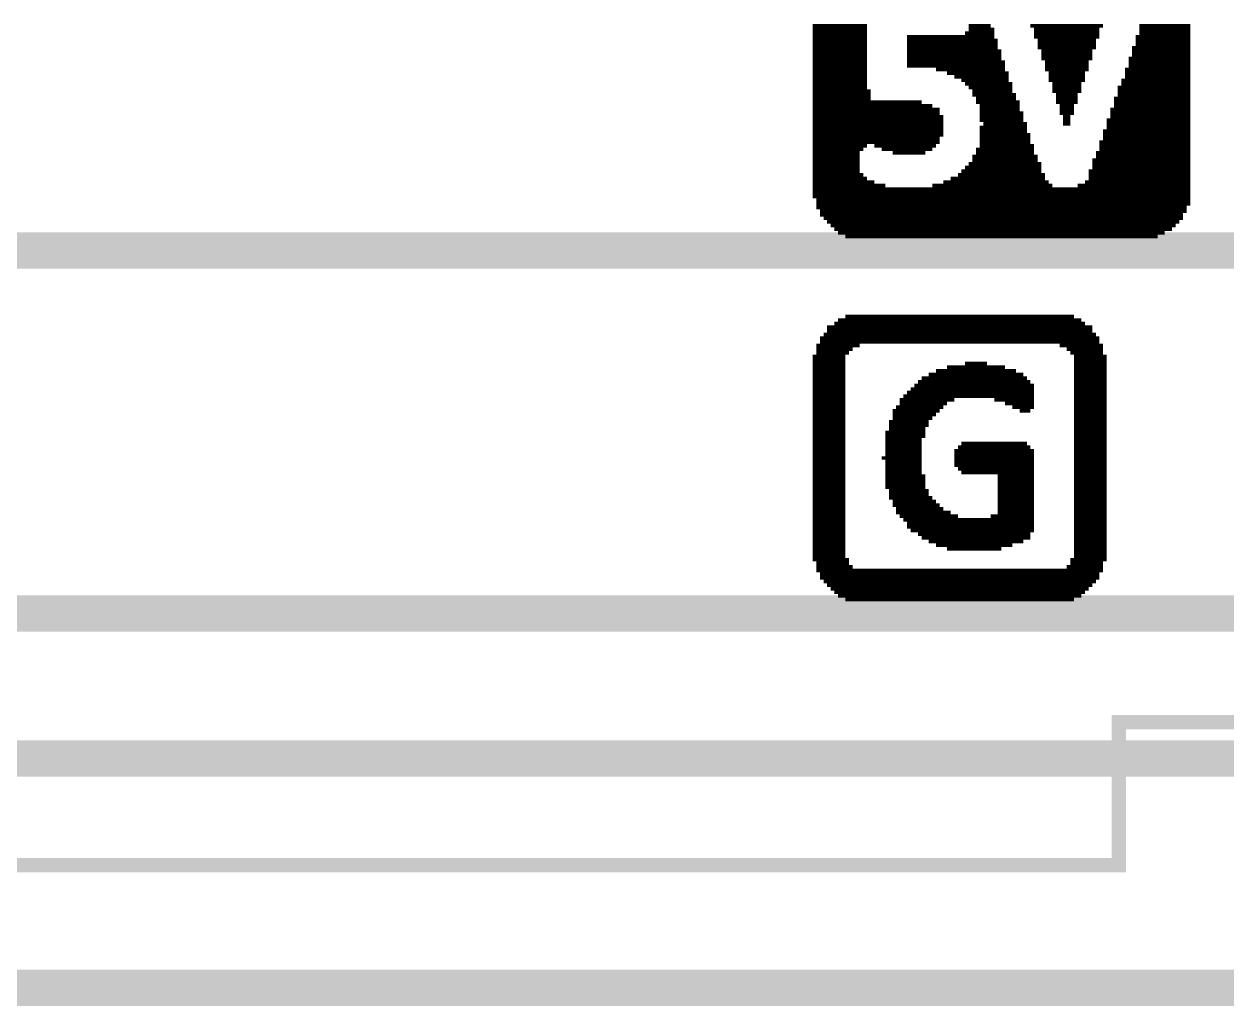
# Model space of a CAD drawing. Header units: millimetres. Extents: x -19 to 69, y -19.1 to 19.1.
# Drawn here: x 27.44 to 35.86, y -19.13 to -12.26 of the extents above; entities that cross this region are included whole.
import ezdxf

# ---------------------------------------------------------------- set-up
doc = ezdxf.new("R2010")
doc.units = ezdxf.units.MM
for name, color, linetype, true_color in [('BoardOutLine', 7, 'Continuous', 0xff00ff), ('TopLayer', 7, 'Continuous', 0xff0000), ('TopSilkLayer', 7, 'Continuous', 0xffcc00)]:
    doc.layers.add(name, color=color, linetype=linetype, true_color=true_color)

msp = doc.modelspace()

# ---------------------------------------------------------------- linework, layer by layer
at = {"layer": 'BoardOutLine', "const_width": 0.254}
msp.add_lwpolyline([(18.718, 16.603), (40.7181, 16.603), (40.7181, -17.397), (18.718, -17.397), (18.718, 16.603)], close=True, dxfattribs=at)
msp.add_lwpolyline([(0, -19), (50, -19)], dxfattribs=at)
at = {"layer": 'TopLayer', "const_width": 0.254}
for points in [[(21.209, -12.446), (22.606, -13.843), (50.2921, -13.843), (50.856, -13.2791), (50.856, -13.0709)], [(21.209, -14.986), (22.606, -16.383), (41.9101, -16.383), (41.9101, -14.986)]]:
    msp.add_lwpolyline(points, dxfattribs=at)
at = {"layer": 'TopSilkLayer'}
for points, const_width in [([(32.9567, -12.2716), (33.3377, -12.2716)], 0.0254), ([(32.9567, -12.297), (33.3377, -12.297)], 0.0254), ([(34.0489, -12.2716), (34.2013, -12.2716)], 0.0254), ([(34.0489, -12.297), (34.2267, -12.297)], 0.0254), ([(34.4807, -12.2716), (34.9887, -12.2716)], 0.0254), ([(34.5061, -12.297), (34.9633, -12.297)], 0.0254), ([(35.2427, -12.2716), (35.5983, -12.2716)], 0.0254), ([(35.2427, -12.297), (35.5983, -12.297)], 0.0254), ([(32.9567, -12.3224), (33.3377, -12.3224)], 0.0254), ([(32.9567, -12.3478), (33.3377, -12.3478)], 0.0254), ([(32.9567, -12.3732), (33.3377, -12.3732)], 0.0254), ([(33.6171, -12.3478), (34.2267, -12.3478)], 0.0254), ([(33.6171, -12.3732), (34.2521, -12.3732)], 0.0254), ([(34.0235, -12.3224), (34.2267, -12.3224)], 0.0254), ([(34.5061, -12.3224), (34.9633, -12.3224)], 0.0254), ([(34.5061, -12.3478), (34.9633, -12.3478)], 0.0254), ([(34.5315, -12.3732), (34.9379, -12.3732)], 0.0254), ([(35.2173, -12.3478), (35.5983, -12.3478)], 0.0254), ([(35.2173, -12.3732), (35.5983, -12.3732)], 0.0254), ([(35.2427, -12.3224), (35.5983, -12.3224)], 0.0254), ([(32.9567, -12.3986), (33.3377, -12.3986)], 0.0254), ([(32.9567, -12.424), (33.3377, -12.424)], 0.0254), ([(32.9567, -12.4494), (33.3377, -12.4494)], 0.0254), ([(33.6171, -12.3986), (34.2521, -12.3986)], 0.0254), ([(33.6171, -12.424), (34.2521, -12.424)], 0.0254), ([(33.6171, -12.4494), (34.2775, -12.4494)], 0.0254), ([(34.5315, -12.3986), (34.9379, -12.3986)], 0.0254), ([(34.5315, -12.424), (34.9379, -12.424)], 0.0254), ([(34.5569, -12.4494), (34.9125, -12.4494)], 0.0254), ([(35.1919, -12.424), (35.5983, -12.424)], 0.0254), ([(35.1919, -12.4494), (35.5983, -12.4494)], 0.0254), ([(35.2173, -12.3986), (35.5983, -12.3986)], 0.0254), ([(32.9567, -12.4748), (33.3377, -12.4748)], 0.0254), ([(32.9567, -12.5002), (33.3377, -12.5002)], 0.0254), ([(32.9567, -12.5256), (33.3377, -12.5256)], 0.0254), ([(33.6171, -12.4748), (34.2775, -12.4748)], 0.0254), ([(33.6171, -12.5002), (34.2775, -12.5002)], 0.0254), ([(33.6171, -12.5256), (34.3029, -12.5256)], 0.0254), ([(34.5569, -12.4748), (34.9125, -12.4748)], 0.0254), ([(34.5569, -12.5002), (34.9125, -12.5002)], 0.0254), ([(34.5823, -12.5256), (34.8871, -12.5256)], 0.0254), ([(35.1665, -12.5002), (35.5983, -12.5002)], 0.0254), ([(35.1665, -12.5256), (35.5983, -12.5256)], 0.0254), ([(35.1919, -12.4748), (35.5983, -12.4748)], 0.0254), ([(32.9567, -12.551), (33.3377, -12.551)], 0.0254), ([(32.9567, -12.5764), (33.3377, -12.5764)], 0.0254), ([(32.9567, -12.6018), (33.3377, -12.6018)], 0.0254), ([(32.9567, -12.6272), (33.3377, -12.6272)], 0.0254), ([(33.6171, -12.551), (34.3029, -12.551)], 0.0254), ([(33.8203, -12.5764), (34.3029, -12.5764)], 0.0254), ([(33.8965, -12.6018), (34.3283, -12.6018)], 0.0254), ([(33.9473, -12.6272), (34.3283, -12.6272)], 0.0254), ([(34.5823, -12.551), (34.8871, -12.551)], 0.0254), ([(34.5823, -12.5764), (34.8871, -12.5764)], 0.0254), ([(34.6077, -12.6018), (34.8617, -12.6018)], 0.0254), ([(34.6077, -12.6272), (34.8617, -12.6272)], 0.0254), ([(35.1411, -12.5764), (35.5983, -12.5764)], 0.0254), ([(35.1411, -12.6018), (35.5983, -12.6018)], 0.0254), ([(35.1411, -12.6272), (35.5983, -12.6272)], 0.0254), ([(35.1665, -12.551), (35.5983, -12.551)], 0.0254), ([(32.9567, -12.6526), (33.3377, -12.6526)], 0.0254), ([(32.9567, -12.678), (33.3377, -12.678)], 0.0254), ([(32.9567, -12.7034), (33.3377, -12.7034)], 0.0254), ([(33.9981, -12.6526), (34.3283, -12.6526)], 0.0254), ([(34.0235, -12.678), (34.3537, -12.678)], 0.0254), ([(34.0489, -12.7034), (34.3537, -12.7034)], 0.0254), ([(34.6077, -12.6526), (34.8617, -12.6526)], 0.0254), ([(34.6331, -12.678), (34.8363, -12.678)], 0.0254), ([(34.6331, -12.7034), (34.8363, -12.7034)], 0.0254), ([(35.0903, -12.7034), (35.5983, -12.7034)], 0.0254), ([(35.1157, -12.6526), (35.5983, -12.6526)], 0.0254), ([(35.1157, -12.678), (35.5983, -12.678)], 0.0254), ([(32.9567, -12.7288), (33.3631, -12.7288)], 0.0254), ([(32.9567, -12.7542), (33.3631, -12.7542)], 0.0254), ([(32.9567, -12.7796), (33.3631, -12.7796)], 0.0254), ([(34.0743, -12.7288), (34.3537, -12.7288)], 0.0254), ([(34.0743, -12.7542), (34.3791, -12.7542)], 0.0254), ([(34.0997, -12.7796), (34.3791, -12.7796)], 0.0254), ([(34.6331, -12.7288), (34.8363, -12.7288)], 0.0254), ([(34.6585, -12.7542), (34.8109, -12.7542)], 0.0254), ([(34.6585, -12.7796), (34.8109, -12.7796)], 0.0254), ([(35.0649, -12.7796), (35.5983, -12.7796)], 0.0254), ([(35.0903, -12.7288), (35.5983, -12.7288)], 0.0254), ([(35.0903, -12.7542), (35.5983, -12.7542)], 0.0254), ([(32.9567, -12.805), (33.7187, -12.805)], 0.0254), ([(32.9567, -12.8304), (33.7949, -12.8304)], 0.0254), ([(32.9567, -12.8558), (33.8457, -12.8558)], 0.0254), ([(32.9567, -12.8812), (33.8457, -12.8812)], 0.0254), ([(34.0997, -12.805), (34.4045, -12.805)], 0.0254), ([(34.1251, -12.8304), (34.4045, -12.8304)], 0.0254), ([(34.1251, -12.8558), (34.4045, -12.8558)], 0.0254), ([(34.1251, -12.8812), (34.4299, -12.8812)], 0.0254), ([(34.6585, -12.805), (34.8109, -12.805)], 0.0254), ([(34.6839, -12.8304), (34.7855, -12.8304)], 0.0254), ([(34.6839, -12.8558), (34.7855, -12.8558)], 0.0254), ([(34.6839, -12.8812), (34.7855, -12.8812)], 0.0254), ([(35.0395, -12.8558), (35.5983, -12.8558)], 0.0254), ([(35.0395, -12.8812), (35.5983, -12.8812)], 0.0254), ([(35.0649, -12.805), (35.5983, -12.805)], 0.0254), ([(35.0649, -12.8304), (35.5983, -12.8304)], 0.0254), ([(32.9567, -12.9066), (33.8711, -12.9066)], 0.0254), ([(32.9567, -12.932), (33.8711, -12.932)], 0.0254), ([(32.9567, -12.9574), (33.8711, -12.9574)], 0.0254), ([(34.1251, -12.9066), (34.4299, -12.9066)], 0.0254), ([(34.1251, -12.932), (34.4299, -12.932)], 0.0254), ([(34.1505, -12.9574), (34.4553, -12.9574)], 0.0254), ([(34.7093, -12.9066), (34.7601, -12.9066)], 0.0254), ([(34.7093, -12.932), (34.7601, -12.932)], 0.0254), ([(34.7093, -12.9574), (34.7601, -12.9574)], 0.0254), ([(35.0141, -12.932), (35.5983, -12.932)], 0.0254), ([(35.0141, -12.9574), (35.5983, -12.9574)], 0.0254), ([(35.0395, -12.9066), (35.5983, -12.9066)], 0.0254), ([(32.9567, -12.9828), (33.8711, -12.9828)], 0.0254), ([(32.9567, -13.0082), (33.8711, -13.0082)], 0.0254), ([(32.9567, -13.0336), (33.8711, -13.0336)], 0.0254), ([(34.1251, -12.9828), (34.4553, -12.9828)], 0.0254), ([(34.1251, -13.0082), (34.4553, -13.0082)], 0.0254), ([(34.1251, -13.0336), (34.4807, -13.0336)], 0.0254), ([(34.9887, -13.0082), (35.5983, -13.0082)], 0.0254), ([(34.9887, -13.0336), (35.5983, -13.0336)], 0.0254), ([(35.0141, -12.9828), (35.5983, -12.9828)], 0.0254), ([(32.9567, -13.059), (33.8457, -13.059)], 0.0254), ([(32.9567, -13.0844), (33.8457, -13.0844)], 0.0254), ([(32.9567, -13.1098), (33.3377, -13.1098)], 0.0254), ([(32.9567, -13.1352), (33.3123, -13.1352)], 0.0254), ([(33.3885, -13.1098), (33.8203, -13.1098)], 0.0254), ([(33.4393, -13.1352), (33.7949, -13.1352)], 0.0254), ([(34.0997, -13.1352), (34.5061, -13.1352)], 0.0254), ([(34.1251, -13.059), (34.4807, -13.059)], 0.0254), ([(34.1251, -13.0844), (34.4807, -13.0844)], 0.0254), ([(34.1251, -13.1098), (34.5061, -13.1098)], 0.0254), ([(34.9633, -13.0844), (35.5983, -13.0844)], 0.0254), ([(34.9633, -13.1098), (35.5983, -13.1098)], 0.0254), ([(34.9633, -13.1352), (35.5983, -13.1352)], 0.0254), ([(34.9887, -13.059), (35.5983, -13.059)], 0.0254), ([(32.9567, -13.1606), (33.2869, -13.1606)], 0.0254), ([(32.9567, -13.186), (33.2869, -13.186)], 0.0254), ([(32.9567, -13.2114), (33.2869, -13.2114)], 0.0254), ([(33.5155, -13.1606), (33.7441, -13.1606)], 0.0254), ([(34.0743, -13.186), (34.5315, -13.186)], 0.0254), ([(34.0743, -13.2114), (34.5315, -13.2114)], 0.0254), ([(34.0997, -13.1606), (34.5061, -13.1606)], 0.0254), ([(34.9125, -13.2114), (35.5983, -13.2114)], 0.0254), ([(34.9379, -13.1606), (35.5983, -13.1606)], 0.0254), ([(34.9379, -13.186), (35.5983, -13.186)], 0.0254), ([(32.9567, -13.2368), (33.2869, -13.2368)], 0.0254), ([(32.9567, -13.2622), (33.2869, -13.2622)], 0.0254), ([(32.9567, -13.2876), (33.2869, -13.2876)], 0.0254), ([(33.9981, -13.2876), (34.5569, -13.2876)], 0.0254), ([(34.0235, -13.2622), (34.5569, -13.2622)], 0.0254), ([(34.0489, -13.2368), (34.5569, -13.2368)], 0.0254), ([(34.8871, -13.2876), (35.5983, -13.2876)], 0.0254), ([(34.9125, -13.2368), (35.5983, -13.2368)], 0.0254), ([(34.9125, -13.2622), (35.5983, -13.2622)], 0.0254), ([(32.9567, -13.313), (33.3123, -13.313)], 0.0254), ([(32.9567, -13.3384), (33.3377, -13.3384)], 0.0254), ([(32.9567, -13.3638), (33.3885, -13.3638)], 0.0254), ([(32.9567, -13.3892), (33.4647, -13.3892)], 0.0254), ([(33.7949, -13.3892), (34.6331, -13.3892)], 0.0254), ([(33.8711, -13.3638), (34.6077, -13.3638)], 0.0254), ([(33.9219, -13.3384), (34.5823, -13.3384)], 0.0254), ([(33.9727, -13.313), (34.5823, -13.313)], 0.0254), ([(34.8109, -13.3892), (35.5983, -13.3892)], 0.0254), ([(34.8617, -13.3638), (35.5983, -13.3638)], 0.0254), ([(34.8871, -13.313), (35.5983, -13.313)], 0.0254), ([(34.8871, -13.3384), (35.5983, -13.3384)], 0.0254), ([(32.9567, -13.4146), (35.5983, -13.4146)], 0.0254), ([(32.9567, -13.44), (35.5983, -13.44)], 0.0254), ([(32.9567, -13.4654), (35.5983, -13.4654)], 0.0254), ([(32.9821, -13.4908), (35.5983, -13.4908)], 0.0254), ([(32.9821, -13.5162), (35.5983, -13.5162)], 0.0254), ([(32.9821, -13.5416), (35.5729, -13.5416)], 0.0254), ([(33.0075, -13.567), (35.5729, -13.567)], 0.0254), ([(33.0075, -13.5924), (35.5475, -13.5924)], 0.0254), ([(33.0329, -13.6178), (35.5475, -13.6178)], 0.0254), ([(33.0583, -13.6432), (35.5221, -13.6432)], 0.0254), ([(33.0837, -13.6686), (35.4967, -13.6686)], 0.0254), ([(33.1091, -13.694), (35.4713, -13.694)], 0.0254), ([(33.1345, -13.7194), (35.4205, -13.7194)], 0.0254), ([(33.1853, -13.7448), (35.3697, -13.7448)], 0.0254), ([(33.1853, -14.3036), (34.7855, -14.3036)], 0.0254), ([(33.0583, -14.3798), (34.9125, -14.3798)], 0.0254), ([(33.1091, -14.3544), (34.8617, -14.3544)], 0.0254), ([(33.1345, -14.329), (34.8363, -14.329)], 0.0254), ([(33.0075, -14.456), (34.9633, -14.456)], 0.0254), ([(33.0075, -14.4814), (34.9633, -14.4814)], 0.0254), ([(33.0329, -14.4306), (34.9379, -14.4306)], 0.0254), ([(33.0583, -14.4052), (34.9125, -14.4052)], 0.0254), ([(32.9821, -14.5068), (33.2869, -14.5068)], 0.0254), ([(32.9821, -14.5322), (33.2361, -14.5322)], 0.0254), ([(32.9821, -14.5576), (33.2107, -14.5576)], 0.0254), ([(34.6839, -14.5068), (34.9887, -14.5068)], 0.0254), ([(34.7347, -14.5322), (34.9887, -14.5322)], 0.0254), ([(34.7601, -14.5576), (34.9887, -14.5576)], 0.0254), ([(32.9567, -14.583), (33.1853, -14.583)], 0.0254), ([(32.9567, -14.6084), (33.1853, -14.6084)], 0.0254), ([(32.9567, -14.6338), (33.1853, -14.6338)], 0.0254), ([(34.0235, -14.6338), (34.1759, -14.6338)], 0.0254), ([(34.7855, -14.583), (35.0141, -14.583)], 0.0254), ([(34.7855, -14.6084), (35.0141, -14.6084)], 0.0254), ([(34.7855, -14.6338), (35.0141, -14.6338)], 0.0254), ([(32.9567, -14.6592), (33.1853, -14.6592)], 0.0254), ([(32.9567, -14.6846), (33.1853, -14.6846)], 0.0254), ([(32.9567, -14.71), (33.1853, -14.71)], 0.0254), ([(32.9567, -14.7354), (33.1853, -14.7354)], 0.0254), ([(33.7187, -14.7354), (34.4553, -14.7354)], 0.0254), ([(33.7695, -14.71), (34.4299, -14.71)], 0.0254), ([(33.8203, -14.6846), (34.3791, -14.6846)], 0.0254), ([(33.8965, -14.6592), (34.3029, -14.6592)], 0.0254), ([(34.7855, -14.6592), (35.0141, -14.6592)], 0.0254), ([(34.7855, -14.6846), (35.0141, -14.6846)], 0.0254), ([(34.7855, -14.71), (35.0141, -14.71)], 0.0254), ([(34.7855, -14.7354), (35.0141, -14.7354)], 0.0254), ([(32.9567, -14.7608), (33.1853, -14.7608)], 0.0254), ([(32.9567, -14.7862), (33.1853, -14.7862)], 0.0254), ([(32.9567, -14.8116), (33.1853, -14.8116)], 0.0254), ([(33.6425, -14.8116), (34.5061, -14.8116)], 0.0254), ([(33.6679, -14.7862), (34.5061, -14.7862)], 0.0254), ([(33.6933, -14.7608), (34.4807, -14.7608)], 0.0254), ([(34.7855, -14.7608), (35.0141, -14.7608)], 0.0254), ([(34.7855, -14.7862), (35.0141, -14.7862)], 0.0254), ([(34.7855, -14.8116), (35.0141, -14.8116)], 0.0254), ([(32.9567, -14.837), (33.1853, -14.837)], 0.0254), ([(32.9567, -14.8624), (33.1853, -14.8624)], 0.0254), ([(32.9567, -14.8878), (33.1853, -14.8878)], 0.0254), ([(33.5663, -14.8878), (33.9473, -14.8878)], 0.0254), ([(33.5917, -14.8624), (34.5061, -14.8624)], 0.0254), ([(33.6171, -14.837), (34.5061, -14.837)], 0.0254), ([(34.2267, -14.8878), (34.5061, -14.8878)], 0.0254), ([(34.7855, -14.837), (35.0141, -14.837)], 0.0254), ([(34.7855, -14.8624), (35.0141, -14.8624)], 0.0254), ([(34.7855, -14.8878), (35.0141, -14.8878)], 0.0254), ([(32.9567, -14.9132), (33.1853, -14.9132)], 0.0254), ([(32.9567, -14.9386), (33.1853, -14.9386)], 0.0254), ([(32.9567, -14.964), (33.1853, -14.964)], 0.0254), ([(32.9567, -14.9894), (33.1853, -14.9894)], 0.0254), ([(33.5155, -14.964), (33.8457, -14.964)], 0.0254), ([(33.5155, -14.9894), (33.8203, -14.9894)], 0.0254), ([(33.5409, -14.9386), (33.8711, -14.9386)], 0.0254), ([(33.5663, -14.9132), (33.8965, -14.9132)], 0.0254), ([(34.3029, -14.9132), (34.5061, -14.9132)], 0.0254), ([(34.3537, -14.9386), (34.5061, -14.9386)], 0.0254), ([(34.4045, -14.964), (34.4807, -14.964)], 0.0254), ([(34.7855, -14.9132), (35.0141, -14.9132)], 0.0254), ([(34.7855, -14.9386), (35.0141, -14.9386)], 0.0254), ([(34.7855, -14.964), (35.0141, -14.964)], 0.0254), ([(34.7855, -14.9894), (35.0141, -14.9894)], 0.0254), ([(32.9567, -15.0148), (33.1853, -15.0148)], 0.0254), ([(32.9567, -15.0402), (33.1853, -15.0402)], 0.0254), ([(32.9567, -15.0656), (33.1853, -15.0656)], 0.0254), ([(33.4901, -15.0402), (33.7695, -15.0402)], 0.0254), ([(33.4901, -15.0656), (33.7695, -15.0656)], 0.0254), ([(33.5155, -15.0148), (33.7949, -15.0148)], 0.0254), ([(34.7855, -15.0148), (35.0141, -15.0148)], 0.0254), ([(34.7855, -15.0402), (35.0141, -15.0402)], 0.0254), ([(34.7855, -15.0656), (35.0141, -15.0656)], 0.0254), ([(32.9567, -15.091), (33.1853, -15.091)], 0.0254), ([(32.9567, -15.1164), (33.1853, -15.1164)], 0.0254), ([(32.9567, -15.1418), (33.1853, -15.1418)], 0.0254), ([(33.4647, -15.1164), (33.7441, -15.1164)], 0.0254), ([(33.4647, -15.1418), (33.7441, -15.1418)], 0.0254), ([(33.4901, -15.091), (33.7441, -15.091)], 0.0254), ([(34.7855, -15.091), (35.0141, -15.091)], 0.0254), ([(34.7855, -15.1164), (35.0141, -15.1164)], 0.0254), ([(34.7855, -15.1418), (35.0141, -15.1418)], 0.0254), ([(32.9567, -15.1672), (33.1853, -15.1672)], 0.0254), ([(32.9567, -15.1926), (33.1853, -15.1926)], 0.0254), ([(32.9567, -15.218), (33.1853, -15.218)], 0.0254), ([(33.4647, -15.1672), (33.7187, -15.1672)], 0.0254), ([(33.4647, -15.1926), (33.7187, -15.1926)], 0.0254), ([(33.4647, -15.218), (33.7187, -15.218)], 0.0254), ([(33.9727, -15.218), (34.4807, -15.218)], 0.0254), ([(33.9981, -15.1926), (34.4553, -15.1926)], 0.0254), ([(34.7855, -15.1672), (35.0141, -15.1672)], 0.0254), ([(34.7855, -15.1926), (35.0141, -15.1926)], 0.0254), ([(34.7855, -15.218), (35.0141, -15.218)], 0.0254), ([(32.9567, -15.2434), (33.1853, -15.2434)], 0.0254), ([(32.9567, -15.2688), (33.1853, -15.2688)], 0.0254), ([(32.9567, -15.2942), (33.1853, -15.2942)], 0.0254), ([(32.9567, -15.3196), (33.1853, -15.3196)], 0.0254), ([(33.4393, -15.2942), (33.7187, -15.2942)], 0.0254), ([(33.4647, -15.2434), (33.7187, -15.2434)], 0.0254), ([(33.4647, -15.2688), (33.7187, -15.2688)], 0.0254), ([(33.4647, -15.3196), (33.7187, -15.3196)], 0.0254), ([(33.9473, -15.2434), (34.5061, -15.2434)], 0.0254), ([(33.9473, -15.2688), (34.5061, -15.2688)], 0.0254), ([(33.9473, -15.2942), (34.5061, -15.2942)], 0.0254), ([(33.9473, -15.3196), (34.5061, -15.3196)], 0.0254), ([(34.7855, -15.2434), (35.0141, -15.2434)], 0.0254), ([(34.7855, -15.2688), (35.0141, -15.2688)], 0.0254), ([(34.7855, -15.2942), (35.0141, -15.2942)], 0.0254), ([(34.7855, -15.3196), (35.0141, -15.3196)], 0.0254), ([(32.9567, -15.345), (33.1853, -15.345)], 0.0254), ([(32.9567, -15.3704), (33.1853, -15.3704)], 0.0254), ([(32.9567, -15.3958), (33.1853, -15.3958)], 0.0254), ([(33.4647, -15.345), (33.7187, -15.345)], 0.0254), ([(33.4647, -15.3704), (33.7187, -15.3704)], 0.0254), ([(33.4647, -15.3958), (33.7187, -15.3958)], 0.0254), ([(33.9473, -15.345), (34.5061, -15.345)], 0.0254), ([(33.9727, -15.3704), (34.5061, -15.3704)], 0.0254), ([(33.9981, -15.3958), (34.5061, -15.3958)], 0.0254), ([(34.7855, -15.345), (35.0141, -15.345)], 0.0254), ([(34.7855, -15.3704), (35.0141, -15.3704)], 0.0254), ([(34.7855, -15.3958), (35.0141, -15.3958)], 0.0254), ([(32.9567, -15.4212), (33.1853, -15.4212)], 0.0254), ([(32.9567, -15.4466), (33.1853, -15.4466)], 0.0254), ([(32.9567, -15.472), (33.1853, -15.472)], 0.0254), ([(33.4647, -15.4212), (33.7441, -15.4212)], 0.0254), ([(33.4647, -15.4466), (33.7441, -15.4466)], 0.0254), ([(33.4647, -15.472), (33.7441, -15.472)], 0.0254), ([(34.2521, -15.4212), (34.5061, -15.4212)], 0.0254), ([(34.2521, -15.4466), (34.5061, -15.4466)], 0.0254), ([(34.2521, -15.472), (34.5061, -15.472)], 0.0254), ([(34.7855, -15.4212), (35.0141, -15.4212)], 0.0254), ([(34.7855, -15.4466), (35.0141, -15.4466)], 0.0254), ([(34.7855, -15.472), (35.0141, -15.472)], 0.0254), ([(32.9567, -15.4974), (33.1853, -15.4974)], 0.0254), ([(32.9567, -15.5228), (33.1853, -15.5228)], 0.0254), ([(32.9567, -15.5482), (33.1853, -15.5482)], 0.0254), ([(32.9567, -15.5736), (33.1853, -15.5736)], 0.0254), ([(33.4647, -15.4974), (33.7441, -15.4974)], 0.0254), ([(33.4901, -15.5228), (33.7695, -15.5228)], 0.0254), ([(33.4901, -15.5482), (33.7695, -15.5482)], 0.0254), ([(33.4901, -15.5736), (33.7949, -15.5736)], 0.0254), ([(34.2521, -15.4974), (34.5061, -15.4974)], 0.0254), ([(34.2521, -15.5228), (34.5061, -15.5228)], 0.0254), ([(34.2521, -15.5482), (34.5061, -15.5482)], 0.0254), ([(34.2521, -15.5736), (34.5061, -15.5736)], 0.0254), ([(34.7855, -15.4974), (35.0141, -15.4974)], 0.0254), ([(34.7855, -15.5228), (35.0141, -15.5228)], 0.0254), ([(34.7855, -15.5482), (35.0141, -15.5482)], 0.0254), ([(34.7855, -15.5736), (35.0141, -15.5736)], 0.0254), ([(32.9567, -15.599), (33.1853, -15.599)], 0.0254), ([(32.9567, -15.6244), (33.1853, -15.6244)], 0.0254), ([(32.9567, -15.6498), (33.1853, -15.6498)], 0.0254), ([(33.5155, -15.599), (33.8203, -15.599)], 0.0254), ([(33.5155, -15.6244), (33.8457, -15.6244)], 0.0254), ([(33.5409, -15.6498), (33.8711, -15.6498)], 0.0254), ([(34.2521, -15.599), (34.5061, -15.599)], 0.0254), ([(34.2521, -15.6244), (34.5061, -15.6244)], 0.0254), ([(34.2521, -15.6498), (34.5061, -15.6498)], 0.0254), ([(34.7855, -15.599), (35.0141, -15.599)], 0.0254), ([(34.7855, -15.6244), (35.0141, -15.6244)], 0.0254), ([(34.7855, -15.6498), (35.0141, -15.6498)], 0.0254), ([(32.9567, -15.6752), (33.1853, -15.6752)], 0.0254), ([(32.9567, -15.7006), (33.1853, -15.7006)], 0.0254), ([(32.9567, -15.726), (33.1853, -15.726)], 0.0254), ([(33.5409, -15.6752), (33.9219, -15.6752)], 0.0254), ([(33.5663, -15.7006), (33.9727, -15.7006)], 0.0254), ([(33.5917, -15.726), (34.5061, -15.726)], 0.0254), ([(34.2013, -15.7006), (34.5061, -15.7006)], 0.0254), ([(34.2521, -15.6752), (34.5061, -15.6752)], 0.0254), ([(34.7855, -15.6752), (35.0141, -15.6752)], 0.0254), ([(34.7855, -15.7006), (35.0141, -15.7006)], 0.0254), ([(34.7855, -15.726), (35.0141, -15.726)], 0.0254), ([(32.9567, -15.7514), (33.1853, -15.7514)], 0.0254), ([(32.9567, -15.7768), (33.1853, -15.7768)], 0.0254), ([(32.9567, -15.8022), (33.1853, -15.8022)], 0.0254), ([(32.9567, -15.8276), (33.1853, -15.8276)], 0.0254), ([(33.6171, -15.7514), (34.5061, -15.7514)], 0.0254), ([(33.6171, -15.7768), (34.5061, -15.7768)], 0.0254), ([(33.6425, -15.8022), (34.5061, -15.8022)], 0.0254), ([(33.6933, -15.8276), (34.4807, -15.8276)], 0.0254), ([(34.7855, -15.7514), (35.0141, -15.7514)], 0.0254), ([(34.7855, -15.7768), (35.0141, -15.7768)], 0.0254), ([(34.7855, -15.8022), (35.0141, -15.8022)], 0.0254), ([(34.7855, -15.8276), (35.0141, -15.8276)], 0.0254), ([(32.9567, -15.853), (33.1853, -15.853)], 0.0254), ([(32.9567, -15.8784), (33.1853, -15.8784)], 0.0254), ([(32.9567, -15.9038), (33.1853, -15.9038)], 0.0254), ([(33.7187, -15.853), (34.4807, -15.853)], 0.0254), ([(33.7695, -15.8784), (34.4299, -15.8784)], 0.0254), ([(33.8203, -15.9038), (34.3537, -15.9038)], 0.0254), ([(34.7855, -15.853), (35.0141, -15.853)], 0.0254), ([(34.7855, -15.8784), (35.0141, -15.8784)], 0.0254), ([(34.7855, -15.9038), (35.0141, -15.9038)], 0.0254), ([(32.9567, -15.9292), (33.1853, -15.9292)], 0.0254), ([(32.9567, -15.9546), (33.1853, -15.9546)], 0.0254), ([(32.9567, -15.98), (33.1853, -15.98)], 0.0254), ([(33.8965, -15.9292), (34.2775, -15.9292)], 0.0254), ([(34.7855, -15.9292), (35.0141, -15.9292)], 0.0254), ([(34.7855, -15.9546), (35.0141, -15.9546)], 0.0254), ([(34.7855, -15.98), (35.0141, -15.98)], 0.0254), ([(32.9567, -16.0054), (33.2107, -16.0054)], 0.0254), ([(32.9821, -16.0308), (33.2107, -16.0308)], 0.0254), ([(32.9821, -16.0562), (33.2361, -16.0562)], 0.0254), ([(32.9821, -16.0816), (34.9887, -16.0816)], 0.0254), ([(34.7347, -16.0562), (34.9887, -16.0562)], 0.0254), ([(34.7601, -16.0054), (35.0141, -16.0054)], 0.0254), ([(34.7601, -16.0308), (34.9887, -16.0308)], 0.0254), ([(33.0075, -16.107), (34.9633, -16.107)], 0.0254), ([(33.0075, -16.1324), (34.9633, -16.1324)], 0.0254), ([(33.0329, -16.1578), (34.9379, -16.1578)], 0.0254), ([(33.0583, -16.1832), (34.9125, -16.1832)], 0.0254), ([(33.0837, -16.2086), (34.8871, -16.2086)], 0.0254), ([(33.1091, -16.234), (34.8617, -16.234)], 0.0254), ([(33.1345, -16.2594), (34.8363, -16.2594)], 0.0254), ([(33.1853, -16.2848), (34.7855, -16.2848)], 0.0254), ([(20.099, -17.143), (21.0991, -18.143), (23.0991, -18.143), (23.0991, -17.143), (25.0991, -17.143), (25.0991, -18.143), (35.0991, -18.143), (35.0991, -17.143), (37.0991, -17.143), (37.0991, -18.143), (39.0991, -18.143), (40.0991, -17.143)], 0.1)]:
    msp.add_lwpolyline(points, dxfattribs=dict(at, const_width=const_width))

doc.saveas('drawing.dxf')
